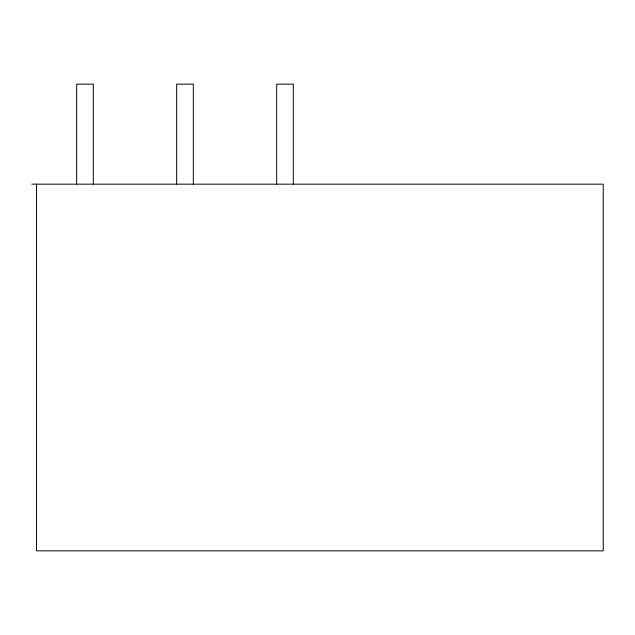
<?xml version="1.0" encoding="UTF-8"?>
<svg xmlns="http://www.w3.org/2000/svg" width="635" height="635" viewBox="0 0 635 635"><rect width="100%" height="100%" fill="white"/><g stroke="black" fill="none" stroke-linecap="round" stroke-linejoin="round"><path stroke-width="0.95" d="M31.75 184.158L603.25 184.158L603.25 550.847L36.552 550.847L36.552 184.158M293.322 184.158L293.322 84.153L276.662 84.153L276.662 184.158M193.318 184.158L193.318 84.153L176.649 84.153L176.649 184.158M93.313 184.158L93.313 84.153L76.644 84.153L76.644 184.158"/></g></svg>
